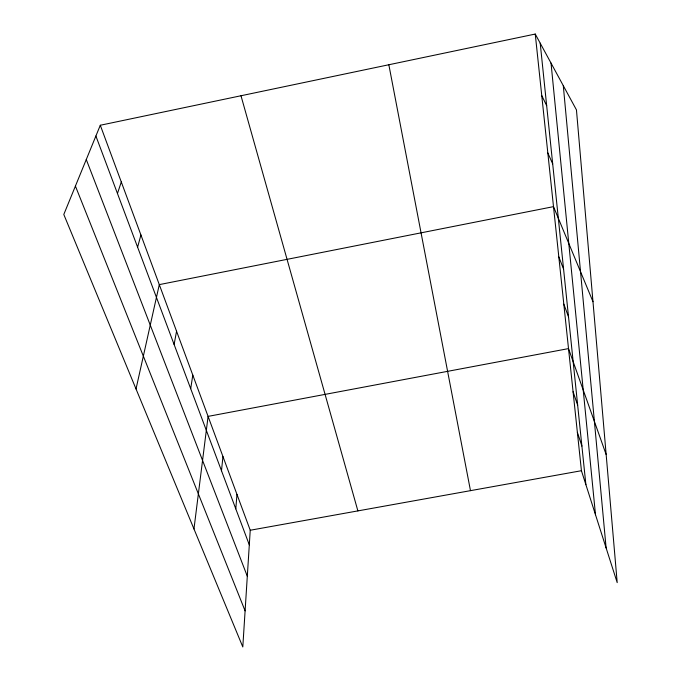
<?xml version="1.0" encoding="UTF-8"?>
<svg xmlns="http://www.w3.org/2000/svg" width="681" height="681" viewBox="0 0 681 681"><rect width="100%" height="100%" fill="white"/><g stroke="black" fill="none" stroke-linecap="round" stroke-linejoin="round"><path stroke-width="1.02" d="M100.294 125.253L250.233 530.244L242.802 646.95L63.801 214.472L100.294 125.253L535.249 34.05L576.449 109.888L617.199 582.63L581.429 470.716L535.249 34.05M235.796 508.86L236.971 494.423M221.495 470.75L222.942 456.534M193.966 528.958L208.08 416.389L568.516 348.604L606.158 454.55M190.714 388.706L192.791 375.078M174.115 344.475L176.558 331.238M136.021 388.945L159.294 284.624L553.5 206.641L592.989 301.7M137.605 247.186L140.916 234.962M117.464 193.515L121.295 181.955M250.233 530.244L581.429 470.716M541.753 95.578L546.673 105.657M547.822 152.97L552.691 163.874M75.412 186.083L245.1 610.866M558.82 256.933L563.587 269.123M86.274 159.533L247.305 576.228M95.893 136.021L249.297 544.851M563.817 304.169L568.524 316.844M573.07 391.711L577.658 405.161M577.369 432.35L581.897 446.089M240.989 95.749L357.883 510.895M388.842 64.746L470.477 490.66M540.203 43.158L585.89 484.693M551.031 63.095L595.5 514.742M563.298 85.67L606.116 547.95"/></g></svg>
